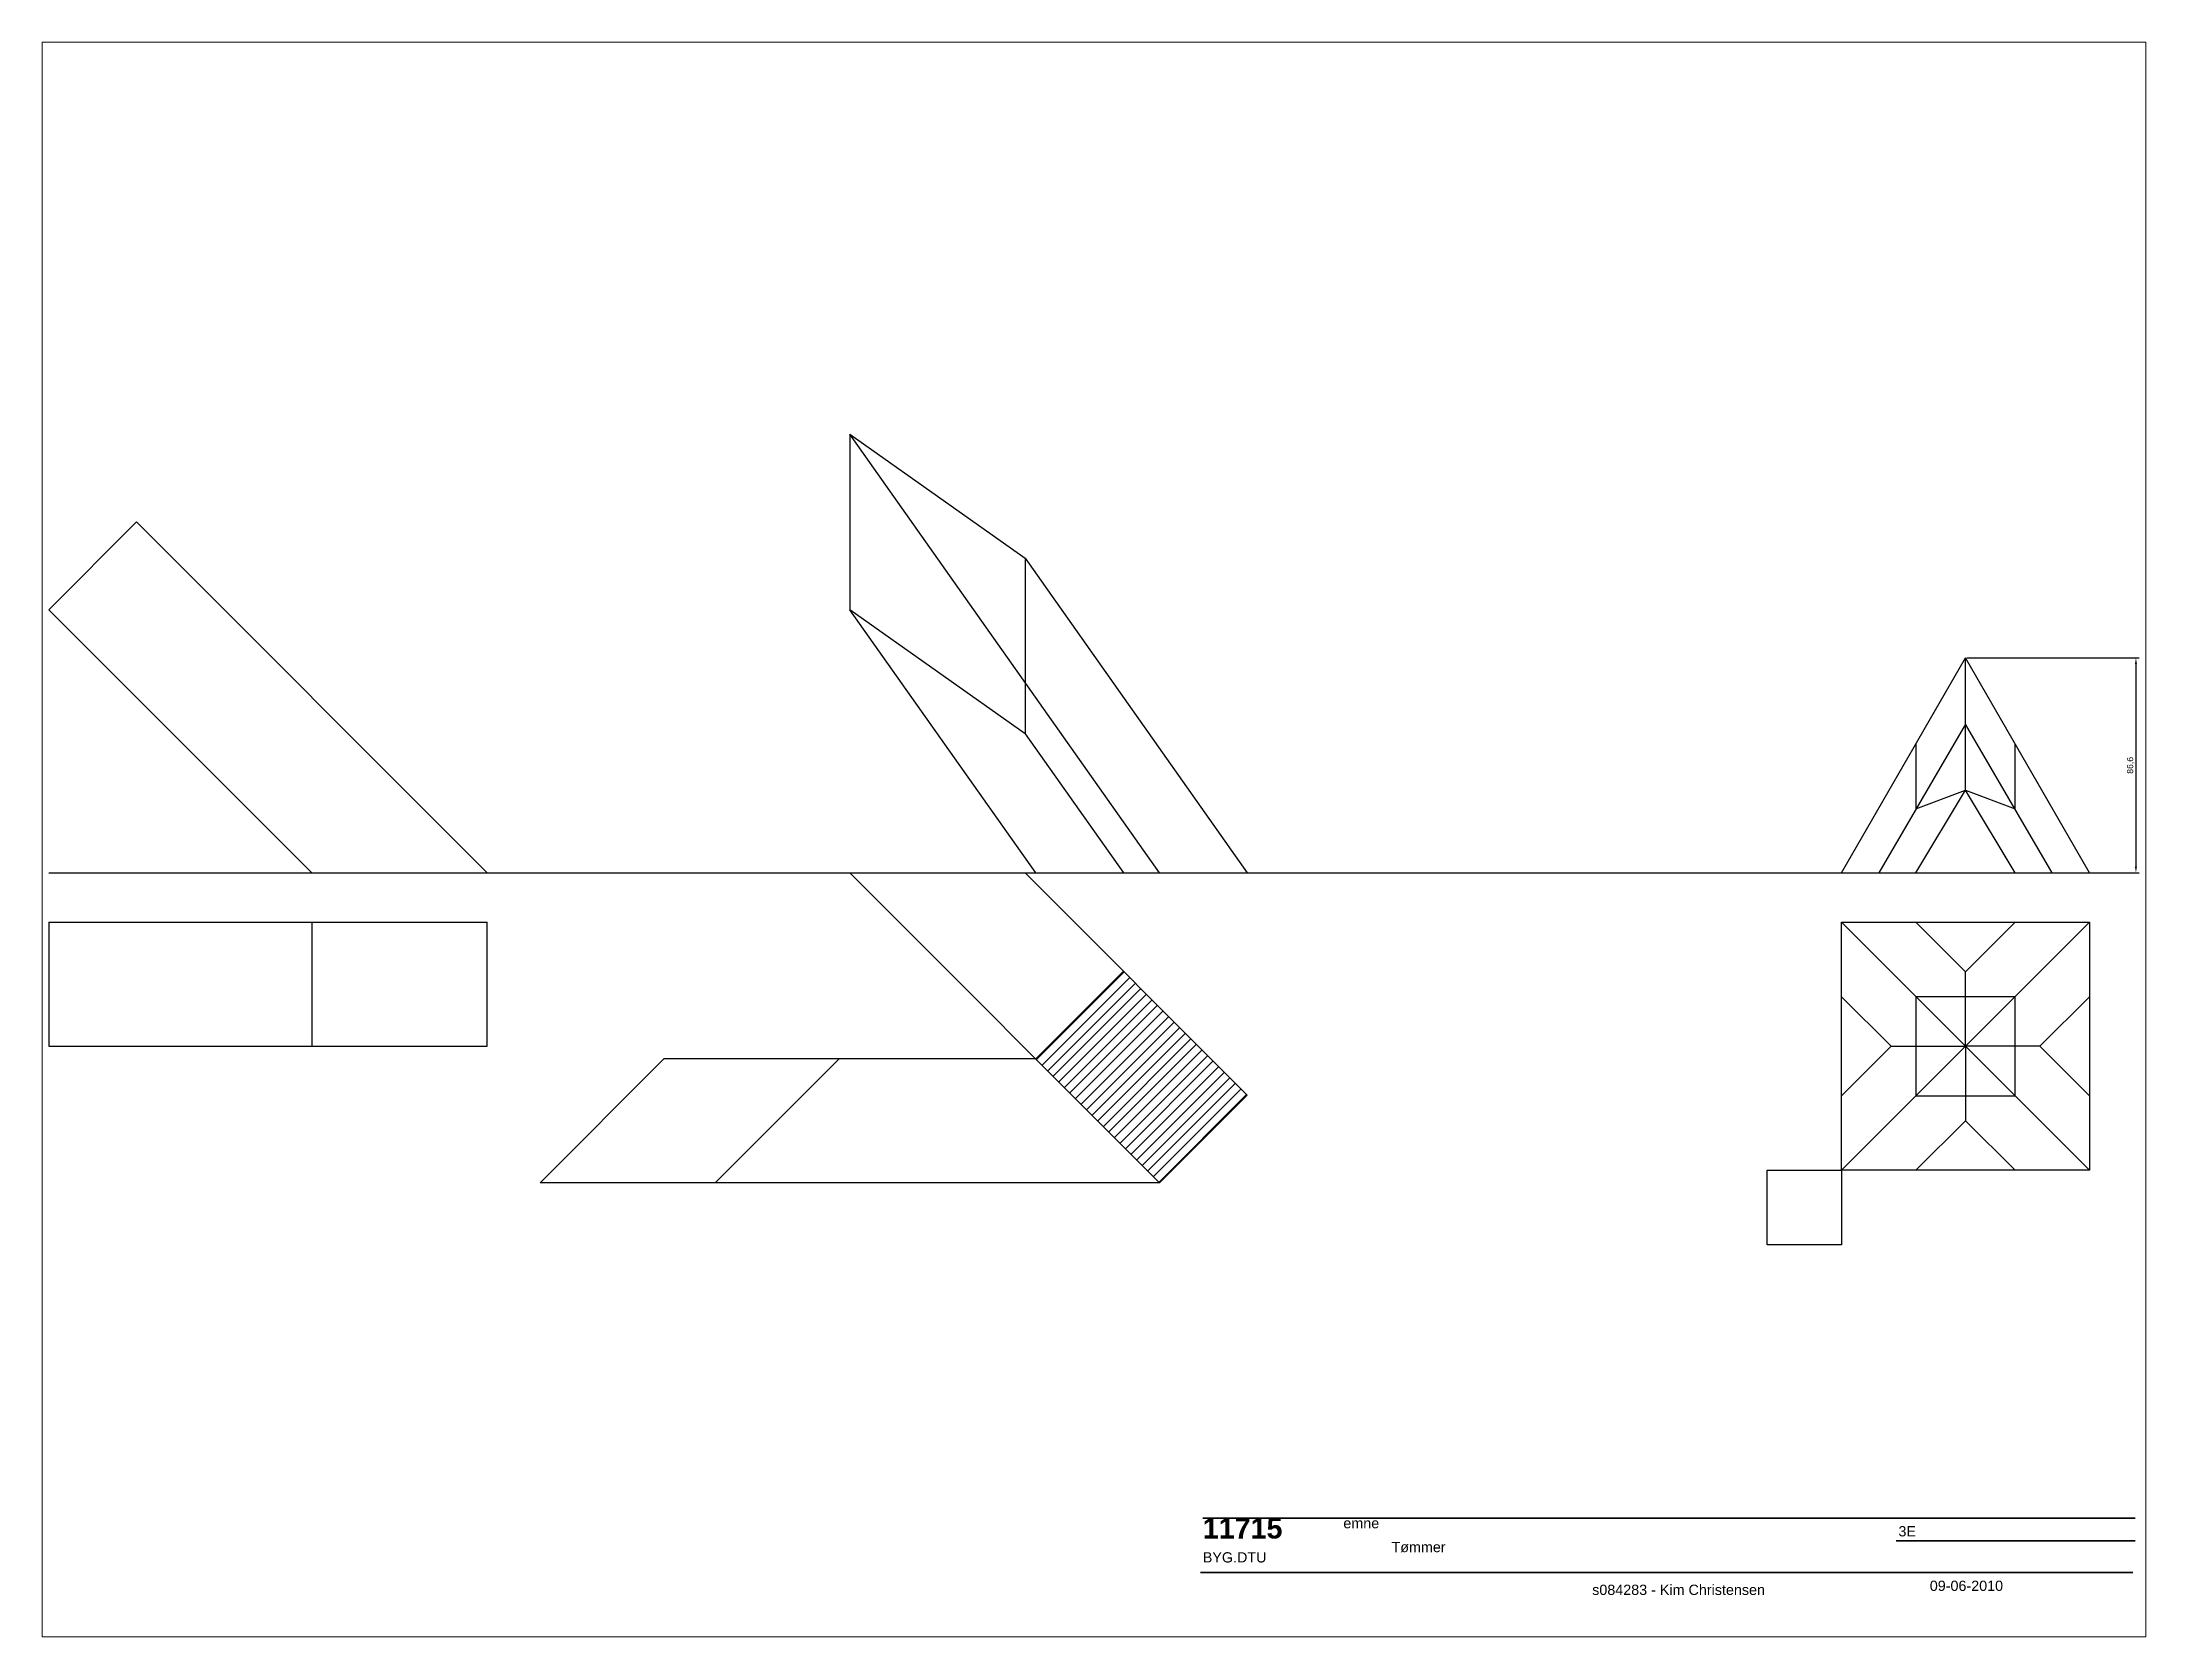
# Paper-space layout 'Layout2' of a CAD drawing. Header units: millimetres. Extents: x 0 to 257, y 1 to 195.
# The model-space entities are those that its viewports show. They can reach past a viewport. Long polylines and large blocks are cut down to what shows.
import ezdxf

# ---------------------------------------------------------------- set-up
doc = ezdxf.new("R2010")
doc.units = ezdxf.units.MM
doc.linetypes.add('ACAD_ISO02W100', pattern=[15, 12, -3])
for name, color, linetype in [('Kontur', 7, 'Continuous'), ('Skjulte linjer', 7, 'ACAD_ISO02W100'), ('Skravering', 253, 'Continuous')]:
    doc.layers.add(name, color=color, linetype=linetype)
doc.layers.add('Tekst', color=7, linetype='Continuous', lineweight=35)
doc.styles.get("Standard").update_dxf_attribs({"font": 'ARIAL.TTF'})
doc.dimstyles.new('ISO-25', dxfattribs={"dimtxt": 2.5, "dimasz": 2.5, "dimexe": 1.25, "dimexo": 0.625, "dimtad": 1, "dimtxsty": 'Standard', "dimcen": 2.5, "dimadec": 0, "dimazin": 0, "dimtfac": 1, "dimtmove": 0, "dimatfit": 3, "dimfxl": 1, "dimarcsym": 0})

# ---------------------------------------------------------------- blocks, each defined once
blk = doc.blocks.new('*D1')
at = {"layer": 'Defpoints', "color": 0, "transparency": 16777216}
for p in [(2834.22, 2082.61), (2854.22, 1996.01), (2903.01, 1996.01)]:
    blk.add_point(p, dxfattribs=at)
at = {"layer": 'Kontur', "color": 0, "lineweight": -2, "transparency": 16777216}
for p, q in [((2834.85, 2082.61), (2904.26, 2082.61)), ((2903.01, 2080.11), (2903.01, 1998.51)), ((2854.85, 1996.01), (2904.26, 1996.01))]:
    blk.add_line(p, q, dxfattribs=at)
at = {"layer": 'Kontur', "color": 0, "transparency": 16777216}
for points in [[(2902.6, 2080.11), (2903.43, 2080.11), (2903.01, 2082.61)], [(2902.6, 1998.51), (2903.43, 1998.51), (2903.01, 1996.01)]]:
    blk.add_solid(points, dxfattribs=at)
at = {"layer": 'Kontur', "color": 0, "transparency": 16777216, "insert": (2900.88, 2039.31), "char_height": 2.5, "attachment_point": 5, "rotation": 90}
blk.add_mtext('86,6', dxfattribs=at)

msp = doc.modelspace()

# ---------------------------------------------------------------- hatches: boundary and pattern name
at = {"layer": 'Skravering'}
h = msp.add_hatch(dxfattribs=at)
h.set_pattern_fill('ANSI31', color=256)
h.paths.add_polyline_path([(2494.482, 1956.365), (2459.127, 1921.01), (2509.127, 1871.01), (2544.482, 1906.365)])

# ---------------------------------------------------------------- linework, layer by layer
at = {"layer": 'Kontur'}
for p, q in [((2509.127, 1996.01), (2384.127, 2172.787)), ((2384.127, 2172.787), (2384.127, 2102.076)), ((2384.127, 2172.787), (2454.837, 2122.787)), ((2509.127, 1996.01), (2384.127, 2172.787)), ((2384.127, 2172.787), (2384.127, 2102.076)), ((2384.127, 2172.787), (2454.837, 2122.787)), ((2509.127, 1996.01), (2384.127, 2172.787)), ((2384.127, 2172.787), (2384.127, 2102.076)), ((2384.127, 2172.787), (2454.837, 2122.787)), ((2061.027, 2102.076), (2096.382, 2137.431)), ((2096.382, 2137.431), (2237.804, 1996.01)), ((2454.837, 2122.787), (2544.482, 1996.01)), ((2454.837, 2122.787), (2544.482, 1996.01)), ((2454.837, 2122.787), (2544.482, 1996.01)), ((2167.093, 1996.01), (2061.027, 2102.076)), ((2459.127, 1996.01), (2384.127, 2102.076)), ((2459.127, 1996.01), (2384.127, 2102.076)), ((2459.127, 1996.01), (2384.127, 2102.076)), ((2784.224, 1996.01), (2834.224, 2082.612)), ((2884.224, 1996.01), (2834.224, 2082.612)), ((2834.224, 2029.309), (2834.224, 2082.612)), ((2834.224, 2055.961), (2799.224, 1996.01)), ((2869.224, 1996.01), (2834.224, 2055.961)), ((2814.224, 1996.01), (2834.224, 2029.309)), ((2854.224, 1996.01), (2834.224, 2029.309)), ((2061.027, 1996.01), (2904.224, 1996.01)), ((2384.127, 1996.01), (2509.127, 1871.01)), ((2454.837, 1996.01), (2544.482, 1906.365)), ((2784.224, 1996.01), (2784.224, 1996.01)), ((2784.224, 1996.01), (2784.224, 1996.01)), ((2061.027, 1976.01), (2237.804, 1976.01)), ((2061.027, 1976.01), (2061.027, 1926.01)), ((2237.804, 1926.01), (2237.804, 1976.01)), ((2784.224, 1976.01), (2884.224, 1976.01)), ((2784.224, 1876.01), (2784.224, 1976.01)), ((2784.224, 1976.01), (2884.224, 1876.01)), ((2784.224, 1876.01), (2884.224, 1976.01)), ((2814.224, 1976.01), (2834.224, 1956.01)), ((2834.224, 1956.01), (2854.224, 1976.01)), ((2884.224, 1976.01), (2884.224, 1876.01)), ((2834.224, 1926.01), (2834.224, 1956.01)), ((2804.224, 1926.01), (2784.224, 1946.01)), ((2884.224, 1946.01), (2864.224, 1926.01)), ((2061.027, 1926.01), (2237.804, 1926.01)), ((2309.127, 1921.01), (2259.127, 1871.01)), ((2459.127, 1921.01), (2309.127, 1921.01)), ((2379.837, 1921.01), (2329.837, 1871.01)), ((2784.224, 1906.01), (2804.224, 1926.01)), ((2804.224, 1926.01), (2834.224, 1926.01)), ((2864.224, 1926.01), (2834.224, 1926.01)), ((2834.224, 1926.01), (2834.224, 1896.01)), ((2864.224, 1926.01), (2884.224, 1906.01)), ((2509.127, 1871.01), (2544.482, 1906.365)), ((2834.224, 1896.01), (2814.224, 1876.01)), ((2854.224, 1876.01), (2834.224, 1896.01)), ((2754.224, 1876.01), (2784.224, 1876.01)), ((2754.224, 1846.01), (2754.224, 1876.01)), ((2884.224, 1876.01), (2784.224, 1876.01)), ((2784.224, 1876.01), (2784.224, 1846.01)), ((2509.127, 1871.01), (2259.127, 1871.01)), ((2784.224, 1846.01), (2754.224, 1846.01))]:
    msp.add_line(p, q, dxfattribs=at)
at = {"layer": 'Skjulte linjer'}
for p, q in [((2454.837, 2122.787), (2454.837, 2052.076)), ((2454.837, 2122.787), (2454.837, 2052.076)), ((2454.837, 2122.787), (2454.837, 2052.076)), ((2454.837, 2052.076), (2384.127, 2102.076)), ((2454.837, 2052.076), (2384.127, 2102.076)), ((2454.837, 2052.076), (2384.127, 2102.076)), ((2454.837, 2052.076), (2494.482, 1996.01)), ((2814.224, 2047.971), (2814.224, 2021.703)), ((2854.224, 2021.703), (2854.224, 2047.971)), ((2814.224, 2021.703), (2834.224, 2029.309)), ((2834.224, 2029.309), (2854.224, 2021.703)), ((2784.224, 1996.01), (2814.224, 1996.01)), ((2854.224, 1996.01), (2884.224, 1996.01)), ((2167.093, 1976.01), (2167.093, 1926.01)), ((2494.482, 1956.365), (2459.127, 1921.01)), ((2814.224, 1946.01), (2814.224, 1906.01)), ((2854.224, 1946.01), (2814.224, 1946.01)), ((2854.224, 1906.01), (2854.224, 1946.01)), ((2814.224, 1906.01), (2854.224, 1906.01))]:
    msp.add_line(p, q, dxfattribs=at)

# ---------------------------------------------------------------- dimensions: what is measured, and where the dimension line sits
at = {"layer": 'Kontur'}
dim = msp.add_linear_dim(base=(2903.012, 1996.01), p1=(2834.224, 2082.612), p2=(2854.224, 1996.01), angle=90, dimstyle='ISO-25', dxfattribs=at)
dim.commit()
dim.dimension.update_dxf_attribs({"geometry": '*D1', "text_midpoint": (2900.884, 2039.311)})

psp = doc.layouts.new('Layout2')

# ---------------------------------------------------------------- linework, layer by layer
at = {"layer": 'Tekst'}
for p, q in [((141.62, 15.13), (255.26, 15.13)), ((226.13, 12.37), (255.26, 12.37)), ((141.34, 8.5), (254.98, 8.5))]:
    psp.add_line(p, q, dxfattribs=at)

# ---------------------------------------------------------------- texts
at = {"layer": 'Tekst', "attachment_point": 1}
for s, width, insert, char_height in [('{\\fArial|b1|i0|c0|p34;11715\\P\\fArial|b0|i0|c0|p34;\\H0.5x;BYG.DTU}', 34.2534, (141.62, 15.13), 2.5), ('emne', 36.2683, (158.75, 15.13), 1.25), ('3E', 44.1032, (226.41, 14.14), 1.25), ('Tømmer', 44.1032, (164.62, 12.22), 1.25), ('s084283 - Kim Christensen', 44.1032, (189.08, 7.01), 1.25), ('09-06-2010', 44.1032, (230.23, 7.5), 1.25)]:
    psp.add_mtext_dynamic_manual_height_columns(s, width=width, gutter_width=1060.74, heights=[0], dxfattribs=dict(at, insert=insert, char_height=char_height))

# ---------------------------------------------------------------- viewports
at = {"layer": 'Kontur'}
psp.add_viewport(center=(128.36, 97.78), size=(256.43, 194.2665), view_center_point=(2482.644, 2009.398), view_height=643.04596, dxfattribs=at)

doc.saveas('drawing.dxf')
